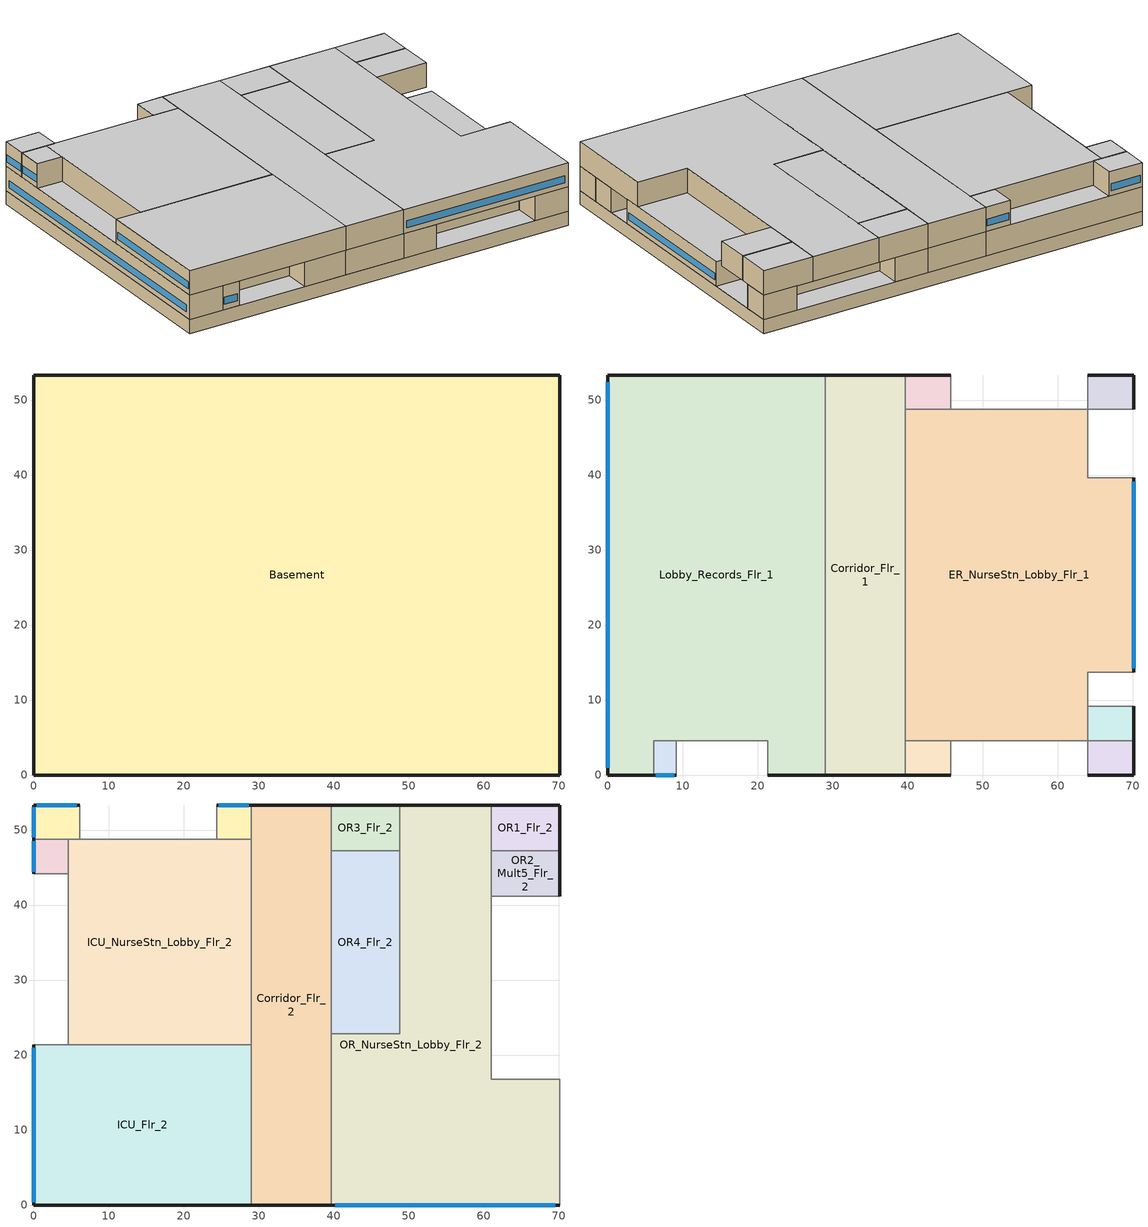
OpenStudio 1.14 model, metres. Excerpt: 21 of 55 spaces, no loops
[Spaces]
Basement
 floor ground (Basement Floor construction): 70.1,53.34 70.1,0 0,0 0,53.34 z-2.44
 wall ground (Basement Wall construction): 70.1,53.34 0,53.34 0,0 70.1,0 70.1,53.34 z-2.44:0
 ceiling adiabatic (Floor Adiabatic construction): 70.1,0 70.1,53.34 0,53.34 0,0 z0
ER_Exam3_Mult4_Flr_1
 floor adiabatic (Floor Adiabatic construction): 70.1,9.14 70.1,4.57 64.01,4.57 64.01,9.14 z0
 wall outside: 70.1,4.57 70.1,9.14 z0:4.27
 wall adiabatic (Wall Adiabatic construction): 70.1,9.14 64.01,9.14 64.01,4.57 z0:4.27
 wall to ER_Trauma1_Flr_1: 64.01,4.57 70.1,4.57 z0:4.27
 ceiling adiabatic (Floor Adiabatic construction): 70.1,4.57 70.1,9.14 64.01,9.14 64.01,4.57 z4.27
Corridor_Flr_1
 floor adiabatic (Floor Adiabatic construction): 39.62,53.34 39.62,0 28.96,0 28.96,53.34 z0
 wall outside: 28.96,0 39.62,0 / 39.62,53.34 28.96,53.34 z0:4.27
 wall to Lobby_Records_Flr_1: 28.96,53.34 28.96,15.24 28.96,0 z0:4.27
 wall adiabatic (Wall Adiabatic construction): 39.62,0 39.62,53.34 z0:4.27
ER_NurseStn_Lobby_Flr_1
 floor adiabatic (Floor Adiabatic construction): 64.01,48.77 64.01,39.62 70.1,39.62 70.1,13.72 64.01,13.72 64.01,4.57 39.62,4.57 39.62,48.77 z0
 wall outside: 70.1,13.72 70.1,39.62 z0:4.27
 wall adiabatic (Wall Adiabatic construction): 70.1,39.62 64.01,39.62 64.01,48.77 39.62,48.77 39.62,4.57 64.01,4.57 64.01,13.72 70.1,13.72 z0:4.27
 window: 70.1,14.2 70.1,39.14 z0.91:2.13
 ceiling adiabatic (Floor Adiabatic construction): 64.01,4.57 64.01,13.72 70.1,13.72 70.1,39.62 64.01,39.62 64.01,48.77 39.62,48.77 39.62,4.57 z4.27
ER_Trauma2_Flr_1
 floor adiabatic (Floor Adiabatic construction): 70.1,53.34 70.1,48.77 64.01,48.77 64.01,53.34 z0
 wall outside: 70.1,48.77 70.1,53.34 64.01,53.34 z0:4.27
 wall adiabatic (Wall Adiabatic construction): 64.01,53.34 64.01,48.77 70.1,48.77 z0:4.27
 ceiling adiabatic (Floor Adiabatic construction): 70.1,48.77 70.1,53.34 64.01,53.34 64.01,48.77 z4.27
ER_Exam1_Mult4_Flr_1
 floor adiabatic (Floor Adiabatic construction): 45.72,4.57 45.72,0 39.62,0 39.62,4.57 z0
 wall outside: 39.62,0 45.72,0 z0:4.27
 wall adiabatic (Wall Adiabatic construction): 45.72,0 45.72,4.57 39.62,4.57 39.62,0 z0:4.27
 ceiling adiabatic (Floor Adiabatic construction): 45.72,0 45.72,4.57 39.62,4.57 39.62,0 z4.27
Lobby_Records_Flr_1
 floor adiabatic (Floor Adiabatic construction): 28.96,53.34 28.96,0 21.34,0 21.34,4.57 6.1,4.57 6.1,0 0,0 0,53.34 z0
 wall outside: 28.96,53.34 0,53.34 0,0 6.1,0 / 21.34,0 28.96,0 z0:4.27
 wall adiabatic (Wall Adiabatic construction): 6.1,4.57 21.34,4.57 21.34,0 z0:4.27
 wall to Office1_Mult4_Flr_1: 6.1,0 6.1,4.57 z0:4.27
 window: 0,52.34 0,1 z0.91:2.13
 ceiling adiabatic (Floor Adiabatic construction): 28.96,0 28.96,53.34 0,53.34 0,0 6.1,0 6.1,4.57 21.34,4.57 21.34,0 z4.27
Office1_Mult4_Flr_1
 floor adiabatic (Floor Adiabatic construction): 9.14,4.57 9.14,0 6.1,0 6.1,4.57 z0
 wall outside: 6.1,0 9.14,0 z0:4.27
 wall adiabatic (Wall Adiabatic construction): 9.14,0 9.14,4.57 6.1,4.57 z0:4.27
 window: 6.41,0 8.84,0 z0.91:2.13
 ceiling adiabatic (Floor Adiabatic construction): 9.14,0 9.14,4.57 6.1,4.57 6.1,0 z4.27
ER_Triage_Mult4_Flr_1
 floor adiabatic (Floor Adiabatic construction): 45.72,53.34 45.72,48.77 39.62,48.77 39.62,53.34 z0
 wall outside: 45.72,53.34 39.62,53.34 z0:4.27
 wall adiabatic (Wall Adiabatic construction): 39.62,53.34 39.62,48.77 45.72,48.77 45.72,53.34 z0:4.27
 ceiling adiabatic (Floor Adiabatic construction): 45.72,48.77 45.72,53.34 39.62,53.34 39.62,48.77 z4.27
ER_Trauma1_Flr_1
 floor adiabatic (Floor Adiabatic construction): 70.1,4.57 70.1,0 64.01,0 64.01,4.57 z0
 wall outside: 64.01,0 70.1,0 70.1,4.57 z0:4.27
 wall adiabatic (Wall Adiabatic construction): 64.01,4.57 64.01,0 z0:4.27
 ceiling adiabatic (Floor Adiabatic construction): 70.1,0 70.1,4.57 64.01,4.57 64.01,0 z4.27
IC_PatRoom2_Flr_2
 floor adiabatic (Floor Adiabatic construction): 6.1,53.34 6.1,48.77 0,48.77 0,53.34 z4.27
 wall outside: 6.1,53.34 0,53.34 0,48.77 z4.27:8.54
 wall adiabatic (Wall Adiabatic construction): 0,48.77 6.1,48.77 6.1,53.34 z4.27:8.54
 window: 5.73,53.34 0.37,53.34 / 0,53.07 0,49.04 z5.18:6.4
 ceiling to PatRoom8_Flr_3: 6.1,48.77 6.1,53.34 0,53.34 0,48.77 z8.54
ICU_Flr_2
 floor adiabatic (Floor Adiabatic construction): 28.96,21.34 28.96,0 0,0 0,21.34 z4.27
 wall outside: 0,21.34 0,0 28.96,0 z4.27:8.54
 wall adiabatic (Wall Adiabatic construction): 28.96,0 28.96,21.34 0,21.34 z4.27:8.54
 window: 0,20.94 0,0.4 z5.18:6.4
 ceiling adiabatic (Floor Adiabatic construction): 28.96,0 28.96,21.34 0,21.34 0,0 z8.54
OR_NurseStn_Lobby_Flr_2
 floor adiabatic (Floor Adiabatic construction): 60.96,53.34 60.96,16.76 70.1,16.76 70.1,0 39.62,0 39.62,22.86 48.77,22.86 48.77,53.34 z4.27
 wall outside: 60.96,53.34 48.77,53.34 / 39.62,0 70.1,0 z4.27:8.54
 wall to OR4_Flr_2: 48.77,22.86 39.62,22.86 z4.27:8.54
 wall adiabatic (Wall Adiabatic construction): 39.62,22.86 39.62,0 / 70.1,0 70.1,16.76 60.96,16.76 60.96,53.34 / 48.77,53.34 48.77,22.86 z4.27:8.54
 window: 40.2,0 69.53,0 z5.18:6.4
 ceiling adiabatic (Floor Adiabatic construction): 70.1,0 70.1,16.76 60.96,16.76 60.96,53.34 48.77,53.34 48.77,22.86 39.62,22.86 39.62,0 z8.54
Corridor_Flr_2
 floor to Corridor_Flr_1: 39.62,53.34 39.62,0 28.96,0 28.96,53.34 z4.27
 wall outside: 28.96,0 39.62,0 / 39.62,53.34 28.96,53.34 z4.27:8.54
 wall adiabatic (Wall Adiabatic construction): 39.62,0 39.62,53.34 / 28.96,53.34 28.96,0 z4.27:8.54
 ceiling adiabatic (Floor Adiabatic construction): 39.62,0 39.62,53.34 28.96,53.34 28.96,0 z8.54
OR2_Mult5_Flr_2
 floor adiabatic (Floor Adiabatic construction): 70.1,47.24 70.1,41.15 60.96,41.15 60.96,47.24 z4.27
 wall outside: 70.1,41.15 70.1,47.24 z4.27:8.54
 wall adiabatic (Wall Adiabatic construction): 60.96,47.24 60.96,41.15 70.1,41.15 z4.27:8.54
 wall to OR1_Flr_2: 70.1,47.24 60.96,47.24 z4.27:8.54
 ceiling adiabatic (Floor Adiabatic construction): 70.1,41.15 70.1,47.24 60.96,47.24 60.96,41.15 z8.54
ICU_NurseStn_Lobby_Flr_2
 floor adiabatic (Floor Adiabatic construction): 28.96,48.77 28.96,21.34 4.57,21.34 4.57,48.77 z4.27
 wall adiabatic (Wall Adiabatic construction): 4.57,48.77 4.57,21.34 28.96,21.34 28.96,48.77 4.57,48.77 z4.27:8.54
 ceiling adiabatic (Floor Adiabatic construction): 28.96,21.34 28.96,48.77 4.57,48.77 4.57,21.34 z8.54
OR3_Flr_2
 floor adiabatic (Floor Adiabatic construction): 48.77,53.34 48.77,47.24 39.62,47.24 39.62,53.34 z4.27
 wall outside: 48.77,53.34 39.62,53.34 z4.27:8.54
 wall to OR4_Flr_2: 39.62,47.24 48.77,47.24 z4.27:8.54
 wall adiabatic (Wall Adiabatic construction): 39.62,53.34 39.62,47.24 / 48.77,47.24 48.77,53.34 z4.27:8.54
 ceiling adiabatic (Floor Adiabatic construction): 48.77,47.24 48.77,53.34 39.62,53.34 39.62,47.24 z8.54
OR4_Flr_2
 floor adiabatic (Floor Adiabatic construction): 48.77,47.24 48.77,22.86 39.62,22.86 39.62,47.24 z4.27
 wall adiabatic (Wall Adiabatic construction): 39.62,47.24 39.62,22.86 / 48.77,22.86 48.77,47.24 z4.27:8.54
 ceiling adiabatic (Floor Adiabatic construction): 48.77,22.86 48.77,47.24 39.62,47.24 39.62,22.86 z8.54
IC_PatRoom3_Mult6_Flr_2
 floor adiabatic (Floor Adiabatic construction): 4.57,48.77 4.57,44.2 0,44.2 0,48.77 z4.27
 wall outside: 0,48.77 0,44.2 z4.27:8.54
 wall adiabatic (Wall Adiabatic construction): 0,44.2 4.57,44.2 4.57,48.77 0,48.77 z4.27:8.54
 window: 0,48.49 0,44.47 z5.18:6.4
 ceiling adiabatic (Floor Adiabatic construction): 4.57,44.2 4.57,48.77 0,48.77 0,44.2 z8.54
OR1_Flr_2
 floor adiabatic (Floor Adiabatic construction): 70.1,53.34 70.1,47.24 60.96,47.24 60.96,53.34 z4.27
 wall outside: 70.1,47.24 70.1,53.34 60.96,53.34 z4.27:8.54
 wall adiabatic (Wall Adiabatic construction): 60.96,53.34 60.96,47.24 z4.27:8.54
 ceiling adiabatic (Floor Adiabatic construction): 70.1,47.24 70.1,53.34 60.96,53.34 60.96,47.24 z8.54
IC_PatRoom1_Mult5_Flr_2
 floor adiabatic (Floor Adiabatic construction): 28.96,53.34 28.96,48.77 24.38,48.77 24.38,53.34 z4.27
 wall outside: 28.96,53.34 24.38,53.34 z4.27:8.54
 wall adiabatic (Wall Adiabatic construction): 24.38,53.34 24.38,48.77 28.96,48.77 28.96,53.34 z4.27:8.54
 window: 28.68,53.34 24.66,53.34 z5.18:6.4
 ceiling adiabatic (Floor Adiabatic construction): 28.96,48.77 28.96,53.34 24.38,53.34 24.38,48.77 z8.54
[ClimateZones]
Climate Zone Institution Name 1=ASHRAE; Climate Zone Document Name 1=ANSI/ASHRAE Standard 169; Climate Zone Document Year 1=2006; Climate Zone Value 1=6B; Climate Zone Institution Name 2=CEC; Climate Zone Document Name 2=California Climate Zone Descriptions; Climate Zone Document Year 2=1995
[Building]
90.1-2013-Hospital-ASHRAE 169-6B created: 2018-06-08 19:49:33 -0700: Default Construction Set=90.1-2013 - Hospital - ASHRAE 169-6B; Standards Building Type=Hospital
[Site]
Helena Regional Airport_MT_USA: Latitude {deg}=46.6; Longitude {deg}=-111.97; Time Zone {hr}=-7; Elevation {m}=1167; Terrain=City
[Site:GroundTemperature:BuildingSurface]
19.527, 19.502, 19.536, 19.598, 20.002, 21.64, 22.225, 22.375, 21.449, 20.121, 19.802, 19.633
[Site:WaterMainsTemperature]
Calculation Method=Correlation; Annual Average Outdoor Air Temperature {C}=7.1; Maximum Difference In Monthly Average Outdoor Air Temperatures {deltaC}=25.5
[SizingPeriod:DesignDay] Barometric Pressure {Pa}=88069; Sky Clearness=0; Rain Indicator=0; Snow Indicator=0; Day of Month=21; Daylight Saving Time Indicator=0; Humidity Indicating Type=Wetbulb; Dry-Bulb Temperature Range Modifier Type=DefaultMultipliers
Name | Maximum Dry-Bulb Temperature {C} | Daily Dry-Bulb Temperature Range {deltaC} | Humidity Indicating Conditions at Maximum Dry-Bulb | Wind Speed {m/s} | Wind Direction {deg} | Month | Day Type | Solar Model Indicator | ASHRAE Taub | ASHRAE Taud
Helena Regional Airport Ann Htg 99.6% Condns DB | -26.3 | 0 | -26.3 | 1.6 | 300 | 12 | WinterDesignDay | ASHRAEClearSky
Helena Regional Airport Ann Clg .4% Condns DB=>MWB | 33.7 | 16.1 | 16.4 | 4.9 | 290 | 7 | SummerDesignDay | ASHRAETau | 0.38 | 2.232
[Material:NoMass] Thermal Absorptance=0.9; Solar Absorptance=0.7
Name | Roughness | Thermal Resistance {m2-K/W} | Visible Absorptance
CP02 CARPET PAD | VeryRough | 0.21648 | 0.8
Nonres_Floor_Insulation | MediumSmooth | 2.88292 | 0.7
Typical Insulation R-17.04 | Smooth | 3.00072 | 0.7
Typical Carpet Pad | Smooth | 0.21648 | 0.8
Typical Insulation R-10.11 | Smooth | 1.78074 | 0.7
Typical Insulation R-30.13 | Smooth | 5.30668 | 0.7
Typical Insulation R-1.15 | Smooth | 0.202509 | 0.7
Typical Insulation R-1.15 1 | Smooth | 0.202527 | 0.7
[Material]
Name | Roughness | Thickness {m} | Conductivity {W/m-K} | Density {kg/m3} | Specific Heat {J/kg-K} | Thermal Absorptance | Solar Absorptance | Visible Absorptance
100mm Normalweight concrete floor | MediumSmooth | 0.1016 | 2.31 | 2322 | 832
G01 13mm gypsum board | Smooth | 0.0127 | 0.16 | 800 | 1090 | 0.9 | 0.7 | 0.5
M10 200mm concrete block basement wall | MediumRough | 0.2032 | 1.326 | 1842 | 912
4 in. Normalweight Concrete Floor | MediumRough | 0.1016 | 2.31 | 2322 | 832 | 0.9 | 0.7 | 0.7
1IN Stucco | Smooth | 0.0253 | 0.6918 | 1858 | 837 | 0.9 | 0.7 | 0.92
8IN CONCRETE HW RefBldg | Rough | 0.2032 | 1.311 | 2240 | 836.8 | 0.9 | 0.7 | 0.7
1/2IN Gypsum | Smooth | 0.0127 | 0.16 | 784.9 | 830 | 0.9 | 0.4 | 0.4
Roof Membrane | VeryRough | 0.0095 | 0.16 | 1121.29 | 1460 | 0.9 | 0.7 | 0.7
Metal Roof Surface; F08 Metal surface | Smooth | 0.0008 | 45.28 | 7824 | 500 | 0.9 | 0.7 | 0.7
8 in. Normalweight Concrete Floor | MediumRough | 0.2032 | 2.31 | 2322 | 832 | 0.9 | 0.7 | 0.7
8 in. Concrete Block Basement Wall | MediumRough | 0.2032 | 1.326 | 1842 | 912 | 0.9 | 0.7 | 0.7
G05 25mm wood | MediumSmooth | 0.0254 | 0.15 | 608 | 1630 | 0.9 | 0.5 | 0.5
Std Wood 6inch | MediumSmooth | 0.15 | 0.12 | 540 | 1210 | 0.9 | 0.7 | 0.7
[Construction]
Floor Adiabatic construction: CP02 CARPET PAD, 100mm Normalweight concrete floor, Nonres_Floor_Insulation
Wall Adiabatic construction; Typical Interior Wall: G01 13mm gypsum board, G01 13mm gypsum board
Basement Wall construction: M10 200mm concrete block basement wall
Basement Floor construction: M10 200mm concrete block basement wall, CP02 CARPET PAD
Typical Insulated Exterior Mass Floor R-19.61: Typical Insulation R-17.04, 4 in. Normalweight Concrete Floor, Typical Carpet Pad
Typical Insulated Exterior Mass Wall R-12.5: 1IN Stucco, 8IN CONCRETE HW RefBldg, Typical Insulation R-10.11, 1/2IN Gypsum
Typical IEAD Roof R-31.25: Roof Membrane, Typical Insulation R-30.13, Metal Roof Surface
Typical Interior Floor: 100mm Normalweight concrete floor, CP02 CARPET PAD
Typical Interior Ceiling: CP02 CARPET PAD, 100mm Normalweight concrete floor
Typical Insulated Carpeted 8in Slab Floor: 8 in. Normalweight Concrete Floor, Typical Carpet Pad
Typical Insulated Basement Mass Wall: 8 in. Concrete Block Basement Wall
U 0.42 SHGC 0.40 Dbl LoE (e2-.1) Tint 6mm/6mm Air: LoE TINT 6MM, AIR 6MM, CLEAR 6MM
Typical Insulated Metal Door R-2.0: F08 Metal surface, Typical Insulation R-1.15
Typical Overhead Door R-2.0: Typical Insulation R-1.15 1
Window_U_0.50_SHGC_0.40_Skylight_Frame_Width_0.430_in: Glass_2052_LayerAvg, Gap_1_W_0_0038, Glass_2027F_LayerAvg
Typical Interior Window: Clear 3mm
Typical Interior Door; Typical Interior Partition: G05 25mm wood
InteriorFurnishings: Std Wood 6inch
[DefaultConstructionSet]
90.1-2013 - Hospital - ASHRAE 169-6B: Default Exterior Surface Constructions=Default Surface Constructions 1; Default Interior Surface Constructions=Default Surface Constructions 2; Default Ground Contact Surface Constructions=Default Surface Constructions 3; Default Exterior SubSurface Constructions=Default Sub Surface Constructions 1; Default Interior SubSurface Constructions=Default Sub Surface Constructions 2; Interior Partition Construction=Typical Interior Partition
[DefaultSurfaceConstructions]
Name | Floor Construction | Wall Construction | Roof Ceiling Construction
Default Surface Constructions 1 | Typical Insulated Exterior Mass Floor R-19.61 | Typical Insulated Exterior Mass Wall R-12.5 | Typical IEAD Roof R-31.25
Default Surface Constructions 2 | Typical Interior Floor | Typical Interior Wall | Typical Interior Ceiling
Default Surface Constructions 3 | Typical Insulated Carpeted 8in Slab Floor | Typical Insulated Basement Mass Wall
[DefaultSubSurfaceConstructions]
Name | Fixed Window Construction | Operable Window Construction | Door Construction | Overhead Door Construction | Skylight Construction | Tubular Daylight Dome Construction | Tubular Daylight Diffuser Construction
Default Sub Surface Constructions 1 | U 0.42 SHGC 0.40 Dbl LoE (e2-.1) Tint 6mm/6mm Air | U 0.42 SHGC 0.40 Dbl LoE (e2-.1) Tint 6mm/6mm Air | Typical Insulated Metal Door R-2.0 | Typical Overhead Door R-2.0 | Window_U_0.50_SHGC_0.40_Skylight_Frame_Width_0.430_in | Typical Interior Window | Typical Interior Window
Default Sub Surface Constructions 2 | Typical Interior Window | Typical Interior Window | Typical Interior Door
[WindowMaterial:Glazing] Optical Data Type=SpectralAverage; Infrared Transmittance at Normal Incidence=0; Dirt Correction Factor for Solar and Visible Transmittance=1; Solar Diffusing=No
Name | Thickness {m} | Solar Transmittance at Normal Incidence | Front Side Solar Reflectance at Normal Incidence | Back Side Solar Reflectance at Normal Incidence | Visible Transmittance at Normal Incidence | Front Side Visible Reflectance at Normal Incidence | Back Side Visible Reflectance at Normal Incidence | Front Side Infrared Hemispherical Emissivity | Back Side Infrared Hemispherical Emissivity | Conductivity {W/m-K}
LoE TINT 6MM | 0.006 | 0.36 | 0.093 | 0.2 | 0.5 | 0.035 | 0.054 | 0.84 | 0.1 | 0.9
CLEAR 6MM | 0.006 | 0.775 | 0.071 | 0.071 | 0.881 | 0.08 | 0.08 | 0.84 | 0.84 | 0.9
Glass_2052_LayerAvg | 0.00837 | 0.507767 | 0.054228 | 0.0544931 | 0.586833 | 0.05805 | 0.058397 | 0.84 | 0.84 | 1
Glass_2027F_LayerAvg | 0.004 | 0.369744 | 0.470069 | 0.340935 | 0.765222 | 0.0546 | 0.073741 | 0.03675 | 0.84 | 1
Clear 3mm | 0.003 | 0.837 | 0.075 | 0.075 | 0.898 | 0.081 | 0.081 | 0.84 | 0.84 | 0.9
[WindowMaterial:Gas] Gas Type=Air
Name | Thickness {m}
AIR 6MM | 0.0063
Gap_1_W_0_0038 | 0.0038
[Space] Part of Total Floor Area=Yes
Name | Space Type | Building Story | Thermal Zone
ER_Exam3_Mult4_Flr_1 | Hospital ER_Exam | Building Story 2 | ER_Exam3_Mult4_Flr_1 ZN
IC_PatRoom2_Flr_2 | Hospital ICU_PatRm | Building Story 3 | IC_PatRoom2_Flr_2 ZN
ER_Trauma1_Flr_1 | Hospital ER_Trauma | Building Story 2 | ER_Trauma1_Flr_1 ZN
Corridor_Flr_1 | Hospital Corridor | Building Story 2 | Corridor_Flr_1 ZN
ER_NurseStn_Lobby_Flr_1 | Hospital ER_NurseStn | Building Story 2 | ER_NurseStn_Lobby_Flr_1 ZN
ICU_Flr_2 | Hospital ICU_Open | Building Story 3 | ICU_Flr_2 ZN
OR_NurseStn_Lobby_Flr_2 | Hospital NurseStn | Building Story 3 | OR_NurseStn_Lobby_Flr_2 ZN
Corridor_Flr_2 | Hospital Corridor | Building Story 3 | Corridor_Flr_2 ZN
ER_Trauma2_Flr_1 | Hospital ER_Trauma | Building Story 2 | ER_Trauma2_Flr_1 ZN
ER_Exam1_Mult4_Flr_1 | Hospital ER_Exam | Building Story 2 | ER_Exam1_Mult4_Flr_1 ZN
IC_PatRoom3_Mult6_Flr_2 | Hospital ICU_PatRm | Building Story 3 | IC_PatRoom3_Mult6_Flr_2 ZN
Lobby_Records_Flr_1 | Hospital Lobby | Building Story 2 | Lobby_Records_Flr_1 ZN
Office1_Mult4_Flr_1 | Hospital HospitalOfficeFlr1 | Building Story 2 | Office1_Mult4_Flr_1 ZN
Basement | Hospital Basement | Building Story 1 | Basement ZN
OR4_Flr_2 | Hospital OR | Building Story 3 | OR4_Flr_2 ZN
OR2_Mult5_Flr_2 | Hospital OR | Building Story 3 | OR2_Mult5_Flr_2 ZN
ICU_NurseStn_Lobby_Flr_2 | Hospital ICU_NurseStn | Building Story 3 | ICU_NurseStn_Lobby_Flr_2 ZN
OR3_Flr_2 | Hospital OR | Building Story 3 | OR3_Flr_2 ZN
OR1_Flr_2 | Hospital OR | Building Story 3 | OR1_Flr_2 ZN
ER_Triage_Mult4_Flr_1 | Hospital ER_Triage | Building Story 2 | ER_Triage_Mult4_Flr_1 ZN
IC_PatRoom1_Mult5_Flr_2 | Hospital ICU_PatRm | Building Story 3 | IC_PatRoom1_Mult5_Flr_2 ZN
[SpaceType] Standards Building Type=Hospital
Name | Default Schedule Set | Design Specification Outdoor Air Object | Standards Space Type
Hospital Corridor | Hospital Corridor Schedule Set | Hospital Corridor Ventilation | Corridor
Hospital ER_Exam | Hospital ER_Exam Schedule Set | Hospital ER_Exam Ventilation | ER_Exam
Hospital ER_NurseStn | Hospital ER_NurseStn Schedule Set | Hospital ER_NurseStn Ventilation | ER_NurseStn
Hospital ER_Trauma | Hospital ER_Trauma Schedule Set | Hospital ER_Trauma Ventilation | ER_Trauma
Hospital ER_Triage | Hospital ER_Triage Schedule Set | Hospital ER_Triage Ventilation | ER_Triage
Hospital ICU_NurseStn | Hospital ICU_NurseStn Schedule Set | Hospital ICU_NurseStn Ventilation | ICU_NurseStn
Hospital ICU_Open | Hospital ICU_Open Schedule Set | Hospital ICU_Open Ventilation | ICU_Open
Hospital ICU_PatRm | Hospital ICU_PatRm Schedule Set | Hospital ICU_PatRm Ventilation | ICU_PatRm
Hospital Lobby | Hospital Lobby Schedule Set | Hospital Lobby Ventilation | Lobby
Hospital NurseStn | Hospital NurseStn Schedule Set | Hospital NurseStn Ventilation | NurseStn
Hospital OR | Hospital OR Schedule Set | Hospital OR Ventilation | OR
Hospital HospitalOfficeFlr1 | Hospital HospitalOfficeFlr1 Schedule Set | Hospital HospitalOfficeFlr1 Ventilation | HospitalOfficeFlr1
Hospital Basement | Hospital Basement Schedule Set | Hospital Basement Ventilation | Basement
[People:Definition] Number of People Calculation Method=People/Area; Fraction Radiant=0.3
Name | People per Space Floor Area {person/m2}
Hospital Basement People Definition | 0.0269098
Hospital Corridor People Definition | 0.0107639
Hospital ER_Exam People Definition; Hospital ER_Trauma People Definition; Hospital ER_Triage People Definition | 0.215278
Hospital ER_NurseStn People Definition; Hospital ICU_NurseStn People Definition; Hospital NurseStn People Definition | 0.0143483
Hospital HospitalOfficeFlr1 People Definition | 0.0752397
Hospital ICU_Open People Definition; Hospital ICU_PatRm People Definition; Hospital OR People Definition | 0.0538196
Hospital Lobby People Definition | 0.014316
[People] Work Efficiency Schedule=Work Efficiency Schedule; Clothing Insulation Schedule=Clothing Schedule; Air Velocity Schedule=Air Velocity Schedule
Name | People Definition | Space or SpaceType
Hospital Basement People | Hospital Basement People Definition | Hospital Basement
Hospital Corridor People | Hospital Corridor People Definition | Hospital Corridor
Hospital ER_Exam People | Hospital ER_Exam People Definition | Hospital ER_Exam
Hospital ER_NurseStn People | Hospital ER_NurseStn People Definition | Hospital ER_NurseStn
Hospital ER_Trauma People | Hospital ER_Trauma People Definition | Hospital ER_Trauma
Hospital ER_Triage People | Hospital ER_Triage People Definition | Hospital ER_Triage
Hospital HospitalOfficeFlr1 People | Hospital HospitalOfficeFlr1 People Definition | Hospital HospitalOfficeFlr1
Hospital ICU_NurseStn People | Hospital ICU_NurseStn People Definition | Hospital ICU_NurseStn
Hospital ICU_Open People | Hospital ICU_Open People Definition | Hospital ICU_Open
Hospital ICU_PatRm People | Hospital ICU_PatRm People Definition | Hospital ICU_PatRm
Hospital Lobby People | Hospital Lobby People Definition | Hospital Lobby
Hospital NurseStn People | Hospital NurseStn People Definition | Hospital NurseStn
Hospital OR People | Hospital OR People Definition | Hospital OR
[Lights:Definition] Design Level Calculation Method=Watts/Area; Fraction Radiant=0.7; Fraction Visible=0.2
Name | Watts per Space Floor Area {W/m2}
Hospital Basement Lights Definition; Hospital HospitalOfficeFlr1 Lights Definition | 8.82641
Hospital Corridor Lights Definition | 10.6563
Hospital ER_Exam Lights Definition; Hospital ER_Trauma Lights Definition; Hospital ER_Triage Lights Definition | 17.8681
Hospital ER_NurseStn Lights Definition | 8.46043
Hospital ICU_NurseStn Lights Definition | 7.64238
Hospital ICU_Open Lights Definition; Hospital ICU_PatRm Lights Definition | 12.3785
Hospital Lobby Lights Definition | 9.77363
Hospital NurseStn Lights Definition | 8.86946
Hospital OR Lights Definition | 26.6945
[Lights] Fraction Replaceable=1
Name | Lights Definition | Space or SpaceType
Hospital Basement Lights | Hospital Basement Lights Definition | Hospital Basement
Hospital Corridor Lights | Hospital Corridor Lights Definition | Hospital Corridor
Hospital ER_Exam Lights | Hospital ER_Exam Lights Definition | Hospital ER_Exam
Hospital ER_NurseStn Lights | Hospital ER_NurseStn Lights Definition | Hospital ER_NurseStn
Hospital ER_Trauma Lights | Hospital ER_Trauma Lights Definition | Hospital ER_Trauma
Hospital ER_Triage Lights | Hospital ER_Triage Lights Definition | Hospital ER_Triage
Hospital HospitalOfficeFlr1 Lights | Hospital HospitalOfficeFlr1 Lights Definition | Hospital HospitalOfficeFlr1
Hospital ICU_NurseStn Lights | Hospital ICU_NurseStn Lights Definition | Hospital ICU_NurseStn
Hospital ICU_Open Lights | Hospital ICU_Open Lights Definition | Hospital ICU_Open
Hospital ICU_PatRm Lights | Hospital ICU_PatRm Lights Definition | Hospital ICU_PatRm
Hospital Lobby Lights | Hospital Lobby Lights Definition | Hospital Lobby
Hospital NurseStn Lights | Hospital NurseStn Lights Definition | Hospital NurseStn
Hospital OR Lights | Hospital OR Lights Definition | Hospital OR
[ElectricEquipment:Definition] Design Level Calculation Method=Watts/Area; Fraction Radiant=0.5
Name | Watts per Space Floor Area {W/m2}
Hospital Basement Elec Equip Definition | 8.07293
Hospital ER_Exam Elec Equip Definition | 16.1459
Hospital ER_NurseStn Elec Equip Definition | 14.6389
Hospital ER_Trauma Elec Equip Definition; Hospital OR Elec Equip Definition | 43.0556
Hospital ER_Triage Elec Equip Definition; Hospital ICU_NurseStn Elec Equip Definition | 21.5278
Hospital HospitalOfficeFlr1 Elec Equip Definition | 11.8403
Hospital ICU_Open Elec Equip Definition; Hospital ICU_PatRm Elec Equip Definition | 32.2917
Hospital Lobby Elec Equip Definition | 1.07639
Hospital NurseStn Elec Equip Definition | 11.1945
[ElectricEquipment]
Name | Electric Equipment Definition | Space or SpaceType
Hospital Basement Elec Equip | Hospital Basement Elec Equip Definition | Hospital Basement
Hospital ER_Exam Elec Equip | Hospital ER_Exam Elec Equip Definition | Hospital ER_Exam
Hospital ER_NurseStn Elec Equip | Hospital ER_NurseStn Elec Equip Definition | Hospital ER_NurseStn
Hospital ER_Trauma Elec Equip | Hospital ER_Trauma Elec Equip Definition | Hospital ER_Trauma
Hospital ER_Triage Elec Equip | Hospital ER_Triage Elec Equip Definition | Hospital ER_Triage
Hospital HospitalOfficeFlr1 Elec Equip | Hospital HospitalOfficeFlr1 Elec Equip Definition | Hospital HospitalOfficeFlr1
Hospital ICU_NurseStn Elec Equip | Hospital ICU_NurseStn Elec Equip Definition | Hospital ICU_NurseStn
Hospital ICU_Open Elec Equip | Hospital ICU_Open Elec Equip Definition | Hospital ICU_Open
Hospital ICU_PatRm Elec Equip | Hospital ICU_PatRm Elec Equip Definition | Hospital ICU_PatRm
Hospital Lobby Elec Equip | Hospital Lobby Elec Equip Definition | Hospital Lobby
Hospital NurseStn Elec Equip | Hospital NurseStn Elec Equip Definition | Hospital NurseStn
Hospital OR Elec Equip | Hospital OR Elec Equip Definition | Hospital OR
[DesignSpecification:OutdoorAir] Outdoor Air Method=Sum; Outdoor Air Flow per Person {m3/s-person}=0; Outdoor Air Flow Rate {m3/s}=0; Outdoor Air Flow Air Changes per Hour {1/hr}=0
Name | Outdoor Air Flow per Floor Area {m3/s-m2}
Hospital Basement Ventilation | 0.000368275
Hospital Corridor Ventilation | 0.0003048
Hospital ER_Exam Ventilation; Hospital ER_Trauma Ventilation; Hospital ER_Triage Ventilation; Hospital ICU_Open Ventilation; Hospital ICU_PatRm Ventilation | 0.00237128
Hospital ER_NurseStn Ventilation; Hospital ICU_NurseStn Ventilation; Hospital NurseStn Ventilation | 0.000338658
Hospital HospitalOfficeFlr1 Ventilation | 0.000482346
Hospital Lobby Ventilation | 0.000338582
Hospital OR Ventilation | 0.00355692
[DefaultScheduleSet] People Activity Level Schedule=Hospital ACTIVITY_SCH; Infiltration Schedule=Hospital INFIL_SCH_PNNL
Name | Number of People Schedule | Lighting Schedule | Electric Equipment Schedule
Hospital Basement Schedule Set | Hospital BLDG_OCC_SCH | Hospital BLDG_LIGHT_OFFICE_BSMT_SCH | Hospital BLDG_EQUIP_SCH
Hospital Corridor Schedule Set | Hospital BLDG_OCC_EXTD_SCH | Hospital BLDG_LIGHT_CORRIDOR_SCH | Hospital BLDG_EQUIP_SCH
Hospital ER_Exam Schedule Set; Hospital ER_Trauma Schedule Set; Hospital ER_Triage Schedule Set; Hospital ICU_NurseStn Schedule Set; Hospital ICU_Open Schedule Set; Hospital ICU_PatRm Schedule Set | Hospital BLDG_OCC_EXTD_SCH | Hospital BLDG_LIGHT_EXTD_SCH | Hospital BLDG_EQUIP_EXTD_SCH
Hospital ER_NurseStn Schedule Set | Hospital BLDG_OCC_EXTD_SCH | Hospital BLDG_LIGHT_NURSEFLR1_SCH | Hospital BLDG_EQUIP_EXTD_SCH
Hospital HospitalOfficeFlr1 Schedule Set | Hospital BLDG_OCC_SCH | Hospital BLDG_LIGHT_OFFICE_SCH | Hospital BLDG_EQUIP_SCH
Hospital Lobby Schedule Set | Hospital BLDG_OCC_SCH | Hospital BLDG_LIGHT_LOBBYFLR1_SCH | Hospital BLDG_EQUIP_SCH
Hospital NurseStn Schedule Set | Hospital BLDG_OCC_EXTD_SCH | Hospital BLDG_LIGHT_NURSEFLR234_SCH | Hospital BLDG_EQUIP_EXTD_SCH
Hospital OR Schedule Set | Hospital BLDG_OCC_SCH | Hospital BLDG_LIGHT_EXTD_SCH | Hospital BLDG_EQUIP_SCH
[ThermostatSetpoint:DualSetpoint] Heating Setpoint Temperature Schedule=Hospital HTGSETP_SCH; Cooling Setpoint Temperature Schedule=Hospital CLGSETP_SCH
Hospital OR Thermostat 1; Hospital Corridor Thermostat 1; Hospital ER_Exam Thermostat 1; Hospital HospitalOfficeFlr1 Thermostat 1; Hospital Corridor Thermostat 2; Hospital OR Thermostat 2; Hospital NurseStn Thermostat 2; Hospital ICU_PatRm Thermostat 1; Hospital OR Thermostat 3; Hospital ER_Exam Thermostat 2; Hospital Basement Thermostat 1; Hospital ICU_PatRm Thermostat 2; Hospital ICU_NurseStn Thermostat 1; Hospital ICU_PatRm Thermostat 3; Hospital ER_Triage Thermostat 1; Hospital ER_Trauma Thermostat 1; Hospital OR Thermostat 4; Hospital ER_Trauma Thermostat 2; Hospital ER_NurseStn Thermostat 1; Hospital ICU_Open Thermostat 1; Hospital Lobby Thermostat 1
[SpaceInfiltration:DesignFlowRate] Schedule=Hospital INFIL_SCH_PNNL; Design Flow Rate Calculation Method=Flow/ExteriorArea; Flow per Exterior Surface Area {m3/s-m2}=0.000569573; Constant Term Coefficient=0; Temperature Term Coefficient=0; Velocity Term Coefficient=0.224; Velocity Squared Term Coefficient=0
Name | Space or SpaceType
Corridor_Flr_1 Infiltration | Corridor_Flr_1
Corridor_Flr_2 Infiltration | Corridor_Flr_2
ER_Exam1_Mult4_Flr_1 Infiltration | ER_Exam1_Mult4_Flr_1
ER_Exam3_Mult4_Flr_1 Infiltration | ER_Exam3_Mult4_Flr_1
ER_NurseStn_Lobby_Flr_1 Infiltration | ER_NurseStn_Lobby_Flr_1
ER_Trauma1_Flr_1 Infiltration | ER_Trauma1_Flr_1
ER_Trauma2_Flr_1 Infiltration | ER_Trauma2_Flr_1
ER_Triage_Mult4_Flr_1 Infiltration | ER_Triage_Mult4_Flr_1
ICU_Flr_2 Infiltration | ICU_Flr_2
IC_PatRoom1_Mult5_Flr_2 Infiltration | IC_PatRoom1_Mult5_Flr_2
IC_PatRoom2_Flr_2 Infiltration | IC_PatRoom2_Flr_2
IC_PatRoom3_Mult6_Flr_2 Infiltration | IC_PatRoom3_Mult6_Flr_2
Lobby_Records_Flr_1 Infiltration | Lobby_Records_Flr_1
Office1_Mult4_Flr_1 Infiltration | Office1_Mult4_Flr_1
OR1_Flr_2 Infiltration | OR1_Flr_2
OR2_Mult5_Flr_2 Infiltration | OR2_Mult5_Flr_2
OR3_Flr_2 Infiltration | OR3_Flr_2
OR_NurseStn_Lobby_Flr_2 Infiltration | OR_NurseStn_Lobby_Flr_2
[InternalMass:Definition]
Internal Mass Definition 1: Construction=InteriorFurnishings; Design Level Calculation Method=SurfaceArea/Area; Surface Area per Space Floor Area=2
[InternalMass] Internal Mass Definition=Internal Mass Definition 1
Name | Space or SpaceType
Basement Mass | Basement
Office1_Mult4_Flr_1 Mass | Office1_Mult4_Flr_1
Lobby_Records_Flr_1 Mass | Lobby_Records_Flr_1
Corridor_Flr_1 Mass | Corridor_Flr_1
ER_NurseStn_Lobby_Flr_1 Mass | ER_NurseStn_Lobby_Flr_1
ICU_NurseStn_Lobby_Flr_2 Mass | ICU_NurseStn_Lobby_Flr_2
Corridor_Flr_2 Mass | Corridor_Flr_2
OR_NurseStn_Lobby_Flr_2 Mass | OR_NurseStn_Lobby_Flr_2
ER_Exam1_Mult4_Flr_1 Mass | ER_Exam1_Mult4_Flr_1
ER_Trauma1_Flr_1 Mass | ER_Trauma1_Flr_1
ER_Exam3_Mult4_Flr_1 Mass | ER_Exam3_Mult4_Flr_1
ER_Trauma2_Flr_1 Mass | ER_Trauma2_Flr_1
ER_Triage_Mult4_Flr_1 Mass | ER_Triage_Mult4_Flr_1
OR1_Flr_2 Mass | OR1_Flr_2
OR2_Mult5_Flr_2 Mass | OR2_Mult5_Flr_2
OR3_Flr_2 Mass | OR3_Flr_2
OR4_Flr_2 Mass | OR4_Flr_2
IC_PatRoom1_Mult5_Flr_2 Mass | IC_PatRoom1_Mult5_Flr_2
IC_PatRoom2_Flr_2 Mass | IC_PatRoom2_Flr_2
IC_PatRoom3_Mult6_Flr_2 Mass | IC_PatRoom3_Mult6_Flr_2
ICU_Flr_2 Mass | ICU_Flr_2
[ThermalZone] Use Ideal Air Loads=No
OR1_Flr_2 ZN: Thermostat=Hospital OR Thermostat 1
Corridor_Flr_1 ZN: Thermostat=Hospital Corridor Thermostat 1
ER_Exam3_Mult4_Flr_1 ZN: Thermostat=Hospital ER_Exam Thermostat 1; Multiplier=4; Humidistat=Zone Control Humidistat 1
Office1_Mult4_Flr_1 ZN: Thermostat=Hospital HospitalOfficeFlr1 Thermostat 1; Multiplier=5
Corridor_Flr_2 ZN: Thermostat=Hospital Corridor Thermostat 2
OR4_Flr_2 ZN: Thermostat=Hospital OR Thermostat 2
OR_NurseStn_Lobby_Flr_2 ZN: Thermostat=Hospital NurseStn Thermostat 2
IC_PatRoom1_Mult5_Flr_2 ZN: Thermostat=Hospital ICU_PatRm Thermostat 1; Multiplier=5
OR3_Flr_2 ZN: Thermostat=Hospital OR Thermostat 3
ER_Exam1_Mult4_Flr_1 ZN: Thermostat=Hospital ER_Exam Thermostat 2; Multiplier=4
Basement ZN: Thermostat=Hospital Basement Thermostat 1
IC_PatRoom2_Flr_2 ZN: Thermostat=Hospital ICU_PatRm Thermostat 2
ICU_NurseStn_Lobby_Flr_2 ZN: Thermostat=Hospital ICU_NurseStn Thermostat 1
IC_PatRoom3_Mult6_Flr_2 ZN: Thermostat=Hospital ICU_PatRm Thermostat 3; Multiplier=6
ER_Triage_Mult4_Flr_1 ZN: Thermostat=Hospital ER_Triage Thermostat 1; Multiplier=4
ER_Trauma2_Flr_1 ZN: Thermostat=Hospital ER_Trauma Thermostat 1
OR2_Mult5_Flr_2 ZN: Thermostat=Hospital OR Thermostat 4; Multiplier=5; Humidistat=Zone Control Humidistat 2
ER_Trauma1_Flr_1 ZN: Thermostat=Hospital ER_Trauma Thermostat 2
ER_NurseStn_Lobby_Flr_1 ZN: Thermostat=Hospital ER_NurseStn Thermostat 1
ICU_Flr_2 ZN: Thermostat=Hospital ICU_Open Thermostat 1; Humidistat=Zone Control Humidistat 3
Lobby_Records_Flr_1 ZN: Thermostat=Hospital Lobby Thermostat 1; Primary Daylighting Control=Lobby_Records_Flr_1 Daylt Sensor 1; Fraction of Zone Controlled by Primary Daylighting Control=0.0771811; Secondary Daylighting Control=Lobby_Records_Flr_1 Daylt Sensor 2; Fraction of Zone Controlled by Secondary Daylighting Control=0.0771811
[ZoneControl:Humidistat] Humidifying Relative Humidity Setpoint Schedule=Hospital MinRelHumSetSch; Dehumidifying Relative Humidity Setpoint Schedule=Hospital MaxRelHumSetSch
Zone Control Humidistat 1; Zone Control Humidistat 2; Zone Control Humidistat 3
[Exterior:Lights:Definition]
Name | Design Level {W}
NonDimming Exterior Lights Def | 13088
Fuel equipment 1 Def | 162963
Fuel equipment 2 Def | 501
[Exterior:Lights]
Name | Exterior Lights Definition | Schedule | Control Option
NonDimming Exterior Lights Def | NonDimming Exterior Lights Def | Hospital Exterior_Lgt_ALWAYS_ON | AstronomicalClock
Fuel equipment 1 | Fuel equipment 1 Def | Hospital BLDG_ELEVATORS | ScheduleNameOnly
Fuel equipment 2 | Fuel equipment 2 Def | Hospital ELEV_LIGHT_FAN_SCH_ADD_DF | ScheduleNameOnly
[BuildingStory]
Name | Nominal Z Coordinate {m}
Building Story 1 | -2.439
Building Story 2 | 0
Building Story 3 | 4.2683
[Daylighting:Control] Space=Lobby_Records_Flr_1; Position Y-Coordinate {m}=26.67; Position Z-Coordinate {m}=0.762; Illuminance Setpoint {lux}=375; Lighting Control Type=Stepped; Minimum Input Power Fraction for Continuous Dimming Control=0.3; Minimum Light Output Fraction for Continuous Dimming Control=0.2; Number of Stepped Control Steps=3; Probability Lighting will be Reset When Needed in Manual Stepped Control=1; Maximum Allowable Discomfort Glare Index=22
Name | Position X-Coordinate {m}
Lobby_Records_Flr_1 Daylt Sensor 1 | 1.40844
Lobby_Records_Flr_1 Daylt Sensor 2 | 2.83822
[Schedule:Ruleset]
Name | Default Day Schedule | Summer Design Day Schedule | Winter Design Day Schedule
Clothing Schedule | Clothing Schedule Default Winter Clothes
Air Velocity Schedule | Air Velocity Schedule Default
Work Efficiency Schedule | Work Efficiency Schedule Default
Hospital BLDG_OCC_SCH | Hospital BLDG_OCC_SCH Default | Hospital BLDG_OCC_SCH Summer Design Day | Hospital BLDG_OCC_SCH Winter Design Day
Hospital ACTIVITY_SCH | Hospital ACTIVITY_SCH Default | Hospital ACTIVITY_SCH Summer Design Day | Hospital ACTIVITY_SCH Winter Design Day
Hospital BLDG_LIGHT_OFFICE_BSMT_SCH | Hospital BLDG_LIGHT_OFFICE_BSMT_SCH Default | Hospital BLDG_LIGHT_OFFICE_BSMT_SCH Summer Design Day | Hospital BLDG_LIGHT_OFFICE_BSMT_SCH Winter Design Day
Hospital BLDG_EQUIP_SCH | Hospital BLDG_EQUIP_SCH Default | Hospital BLDG_EQUIP_SCH Summer Design Day | Hospital BLDG_EQUIP_SCH Winter Design Day
Hospital INFIL_SCH_PNNL | Hospital INFIL_SCH_PNNL Default | Hospital INFIL_SCH_PNNL Summer Design Day | Hospital INFIL_SCH_PNNL Winter Design Day
Hospital HTGSETP_SCH | Hospital HTGSETP_SCH Default | Hospital HTGSETP_SCH Summer Design Day | Hospital HTGSETP_SCH Winter Design Day
Hospital CLGSETP_SCH | Hospital CLGSETP_SCH Default | Hospital CLGSETP_SCH Summer Design Day | Hospital CLGSETP_SCH Winter Design Day
Hospital BLDG_OCC_EXTD_SCH | Hospital BLDG_OCC_EXTD_SCH Default | Hospital BLDG_OCC_EXTD_SCH Summer Design Day | Hospital BLDG_OCC_EXTD_SCH Winter Design Day
Hospital BLDG_LIGHT_CORRIDOR_SCH | Hospital BLDG_LIGHT_CORRIDOR_SCH Default | Hospital BLDG_LIGHT_CORRIDOR_SCH Summer Design Day | Hospital BLDG_LIGHT_CORRIDOR_SCH Winter Design Day
Hospital BLDG_EQUIP_EXTD_SCH | Hospital BLDG_EQUIP_EXTD_SCH Default | Hospital BLDG_EQUIP_EXTD_SCH Summer Design Day | Hospital BLDG_EQUIP_EXTD_SCH Winter Design Day
Hospital BLDG_LIGHT_EXTD_SCH | Hospital BLDG_LIGHT_EXTD_SCH Default | Hospital BLDG_LIGHT_EXTD_SCH Summer Design Day | Hospital BLDG_LIGHT_EXTD_SCH Winter Design Day
Hospital BLDG_LIGHT_NURSEFLR1_SCH | Hospital BLDG_LIGHT_NURSEFLR1_SCH Default | Hospital BLDG_LIGHT_NURSEFLR1_SCH Summer Design Day | Hospital BLDG_LIGHT_NURSEFLR1_SCH Winter Design Day
Hospital BLDG_LIGHT_OFFICE_SCH | Hospital BLDG_LIGHT_OFFICE_SCH Default | Hospital BLDG_LIGHT_OFFICE_SCH Summer Design Day | Hospital BLDG_LIGHT_OFFICE_SCH Winter Design Day
Hospital BLDG_LIGHT_LOBBYFLR1_SCH | Hospital BLDG_LIGHT_LOBBYFLR1_SCH Default | Hospital BLDG_LIGHT_LOBBYFLR1_SCH Summer Design Day | Hospital BLDG_LIGHT_LOBBYFLR1_SCH Winter Design Day
Hospital BLDG_LIGHT_NURSEFLR234_SCH | Hospital BLDG_LIGHT_NURSEFLR234_SCH Default | Hospital BLDG_LIGHT_NURSEFLR234_SCH Summer Design Day | Hospital BLDG_LIGHT_NURSEFLR234_SCH Winter Design Day
Hospital MinRelHumSetSch | Hospital MinRelHumSetSch Default | Hospital MinRelHumSetSch Summer Design Day | Hospital MinRelHumSetSch Winter Design Day
Hospital MaxRelHumSetSch | Hospital MaxRelHumSetSch Default | Hospital MaxRelHumSetSch Summer Design Day | Hospital MaxRelHumSetSch Winter Design Day
Hospital Exterior_Lgt_ALWAYS_ON | Hospital Exterior_Lgt_ALWAYS_ON Default | Hospital Exterior_Lgt_ALWAYS_ON Summer Design Day | Hospital Exterior_Lgt_ALWAYS_ON Winter Design Day
Hospital BLDG_ELEVATORS | Hospital BLDG_ELEVATORS Default | Hospital BLDG_ELEVATORS Summer Design Day | Hospital BLDG_ELEVATORS Winter Design Day
Hospital ELEV_LIGHT_FAN_SCH_ADD_DF | Hospital ELEV_LIGHT_FAN_SCH_ADD_DF Default | Hospital ELEV_LIGHT_FAN_SCH_ADD_DF Summer Design Day | Hospital ELEV_LIGHT_FAN_SCH_ADD_DF Winter Design Day
[Schedule:Day]
Clothing Schedule Default Winter Clothes; Hospital BLDG_OCC_SCH Summer Design Day; Hospital BLDG_LIGHT_OFFICE_BSMT_SCH Summer Design Day; Hospital BLDG_EQUIP_SCH Summer Design Day; Hospital BLDG_OCC_EXTD_SCH Summer Design Day; Hospital BLDG_LIGHT_CORRIDOR_SCH Summer Design Day; Hospital BLDG_EQUIP_EXTD_SCH Summer Design Day; Hospital BLDG_LIGHT_EXTD_SCH Summer Design Day; Hospital BLDG_LIGHT_NURSEFLR1_SCH Summer Design Day; Hospital BLDG_LIGHT_OFFICE_SCH Summer Design Day; Hospital BLDG_LIGHT_LOBBYFLR1_SCH Summer Design Day; Hospital BLDG_LIGHT_NURSEFLR234_SCH Summer Design Day; Hospital Exterior_Lgt_ALWAYS_ON Default; Hospital Exterior_Lgt_ALWAYS_ON Winter Design Day; Hospital Exterior_Lgt_ALWAYS_ON Summer Design Day; Hospital BLDG_ELEVATORS Summer Design Day; Hospital ELEV_LIGHT_FAN_SCH_ADD_DF Summer Design Day: 24, 0, 1
Clothing Schedule Summer Clothes: 24, 0, 0.5
Air Velocity Schedule Default; Hospital BLDG_ELEVATORS Winter Design Day; Hospital ELEV_LIGHT_FAN_SCH_ADD_DF Winter Design Day: 24, 0, 0.2
Work Efficiency Schedule Default; Hospital BLDG_OCC_SCH Winter Design Day; Hospital BLDG_LIGHT_OFFICE_BSMT_SCH Winter Design Day; Hospital BLDG_EQUIP_SCH Winter Design Day; Hospital BLDG_OCC_EXTD_SCH Winter Design Day; Hospital BLDG_LIGHT_CORRIDOR_SCH Winter Design Day; Hospital BLDG_EQUIP_EXTD_SCH Winter Design Day; Hospital BLDG_LIGHT_EXTD_SCH Winter Design Day; Hospital BLDG_LIGHT_NURSEFLR1_SCH Winter Design Day; Hospital BLDG_LIGHT_OFFICE_SCH Winter Design Day; Hospital BLDG_LIGHT_LOBBYFLR1_SCH Winter Design Day; Hospital BLDG_LIGHT_NURSEFLR234_SCH Winter Design Day: 24, 0, 0
Hospital BLDG_OCC_SCH Default: 8, 0, 0, 16, 0, 0.05, 24, 0, 0
Hospital BLDG_OCC_SCH Sat Day: 7, 0, 0, 8, 0, 0.1, 9, 0, 0.3, 17, 0, 0.4, 19, 0, 0.1, 24, 0, 0
Hospital BLDG_OCC_SCH Wkdy Day: 7, 0, 0, 8, 0, 0.1, 9, 0, 0.5, 17, 0, 0.8, 18, 0, 0.5, 20, 0, 0.3, 22, 0, 0.2, 24, 0, 0
Hospital ACTIVITY_SCH Default; Hospital ACTIVITY_SCH Winter Design Day; Hospital ACTIVITY_SCH Summer Design Day: 24, 0, 120
Hospital BLDG_LIGHT_OFFICE_BSMT_SCH Default; Hospital BLDG_LIGHT_OFFICE_SCH Default; Hospital BLDG_LIGHT_LOBBYFLR1_SCH Default: 8, 0, 0.05, 16, 0, 0.1, 24, 0, 0.05
Hospital BLDG_LIGHT_OFFICE_BSMT_SCH Sat Day; Hospital BLDG_LIGHT_OFFICE_SCH Sat Day; Hospital BLDG_LIGHT_LOBBYFLR1_SCH Sat Day: 7, 0, 0.1, 8, 0, 0.2, 18, 0, 0.4, 24, 0, 0.1
Hospital BLDG_LIGHT_OFFICE_BSMT_SCH Wkdy Day; Hospital BLDG_LIGHT_OFFICE_SCH Wkdy Day; Hospital BLDG_LIGHT_LOBBYFLR1_SCH Wkdy Day: 7, 0, 0.1, 8, 0, 0.5, 16, 0, 0.9, 23, 0, 0.3, 24, 0, 0.1
Hospital BLDG_EQUIP_SCH Default: 8, 0, 0.261951, 16, 0, 0.349268, 24, 0, 0.261951
Hospital BLDG_EQUIP_SCH Sat Day: 7, 0, 0.349268, 8, 0, 0.487001, 18, 0, 0.633101, 24, 0, 0.349268
Hospital BLDG_EQUIP_SCH Wkdy Day: 7, 0, 0.349268, 8, 0, 0.681801, 16, 0, 0.876602, 22, 0, 0.584401, 23, 0, 0.523902, 24, 0, 0.349268
Hospital INFIL_SCH_PNNL Default; Hospital INFIL_SCH_PNNL Winter Design Day; Hospital INFIL_SCH_PNNL Summer Design Day; Hospital INFIL_SCH_PNNL Default|WntrDsn|SmrDsn|Sat|Wkdy Day: 24, 0, 0.25
Hospital HTGSETP_SCH Default; Hospital HTGSETP_SCH Winter Design Day; Hospital HTGSETP_SCH Summer Design Day: 24, 0, 21
Hospital CLGSETP_SCH Default; Hospital CLGSETP_SCH Winter Design Day; Hospital CLGSETP_SCH Summer Design Day: 24, 0, 24
Hospital BLDG_OCC_EXTD_SCH Default; Hospital BLDG_EQUIP_EXTD_SCH Default: 8, 0, 0.4, 16, 0, 0.6, 24, 0, 0.4
Hospital BLDG_OCC_EXTD_SCH Sat Day: 7, 0, 0.4, 8, 0, 0.5, 17, 0, 0.6, 19, 0, 0.5, 24, 0, 0.4
Hospital BLDG_OCC_EXTD_SCH Wkdy Day: 7, 0, 0.4, 8, 0, 0.5, 9, 0, 0.6, 17, 0, 0.8, 18, 0, 0.6, 20, 0, 0.5, 24, 0, 0.4
Hospital BLDG_LIGHT_CORRIDOR_SCH Default; Hospital BLDG_LIGHT_EXTD_SCH Default; Hospital BLDG_LIGHT_NURSEFLR1_SCH Default; Hospital BLDG_LIGHT_NURSEFLR234_SCH Default: 8, 0, 0.5, 16, 0, 0.7, 24, 0, 0.5
Hospital BLDG_LIGHT_CORRIDOR_SCH Sat Day; Hospital BLDG_LIGHT_EXTD_SCH Sat Day; Hospital BLDG_LIGHT_NURSEFLR1_SCH Sat Day; Hospital BLDG_LIGHT_NURSEFLR234_SCH Sat Day: 8, 0, 0.5, 18, 0, 0.8, 24, 0, 0.5
Hospital BLDG_LIGHT_CORRIDOR_SCH Wkdy Day; Hospital BLDG_LIGHT_EXTD_SCH Wkdy Day; Hospital BLDG_LIGHT_NURSEFLR1_SCH Wkdy Day; Hospital BLDG_LIGHT_NURSEFLR234_SCH Wkdy Day: 8, 0, 0.5, 16, 0, 0.9, 24, 0, 0.5
Hospital BLDG_EQUIP_EXTD_SCH Sat Day: 7, 0, 0.4, 8, 0, 0.5, 18, 0, 0.65, 24, 0, 0.4
Hospital BLDG_EQUIP_EXTD_SCH Wkdy Day: 7, 0, 0.4, 8, 0, 0.7, 16, 0, 0.9, 23, 0, 0.6, 24, 0, 0.4
Hospital MinRelHumSetSch Default; Hospital MinRelHumSetSch Winter Design Day; Hospital MinRelHumSetSch Summer Design Day: 24, 0, 40
Hospital MaxRelHumSetSch Default; Hospital MaxRelHumSetSch Winter Design Day; Hospital MaxRelHumSetSch Summer Design Day: 24, 0, 60
Hospital BLDG_ELEVATORS Default; Hospital ELEV_LIGHT_FAN_SCH_ADD_DF Default: 8, 0, 0.2, 16, 0, 0.4, 24, 0, 0.2
Hospital BLDG_ELEVATORS Sat Day; Hospital ELEV_LIGHT_FAN_SCH_ADD_DF Sat Day: 7, 0, 0.2, 8, 0, 0.4, 9, 0, 0.46, 12, 0, 0.7, 17, 0, 0.51, 18, 0, 0.25, 24, 0, 0.2
Hospital BLDG_ELEVATORS Wkdy Day: 7, 0, 0.2, 8, 0, 0.5, 9, 0, 0.75, 12, 0, 1, 13, 0, 0.75, 18, 0, 1, 21, 0, 0.52, 22, 0, 0.28, 24, 0, 0.2
Hospital ELEV_LIGHT_FAN_SCH_ADD_DF Wkdy Day: 7, 0, 0.2, 8, 0, 0.5, 18, 0, 1, 21, 0, 0.52, 22, 0, 0.28, 24, 0, 0.2
[Schedule:Rule] Date Specification Type=DateRange; Start Day=1
Name | Schedule Ruleset | Rule Order | Day Schedule | Start Month | End Month | End Day | Apply Saturday | Apply Monday | Apply Tuesday | Apply Wednesday | Apply Thursday | Apply Friday
Schedule Rule 1 | Clothing Schedule | 0 | Clothing Schedule Summer Clothes | 5 | 9 | 30
Schedule Rule 2 | Hospital BLDG_OCC_SCH | 1 | Hospital BLDG_OCC_SCH Sat Day | 1 | 12 | 31 | Yes
Schedule Rule 3 | Hospital BLDG_OCC_SCH | 0 | Hospital BLDG_OCC_SCH Wkdy Day | 1 | 12 | 31 |  | Yes | Yes | Yes | Yes | Yes
Schedule Rule 4 | Hospital BLDG_LIGHT_OFFICE_BSMT_SCH | 1 | Hospital BLDG_LIGHT_OFFICE_BSMT_SCH Sat Day | 1 | 12 | 31 | Yes
Schedule Rule 5 | Hospital BLDG_LIGHT_OFFICE_BSMT_SCH | 0 | Hospital BLDG_LIGHT_OFFICE_BSMT_SCH Wkdy Day | 1 | 12 | 31 |  | Yes | Yes | Yes | Yes | Yes
Schedule Rule 6 | Hospital BLDG_EQUIP_SCH | 1 | Hospital BLDG_EQUIP_SCH Sat Day | 1 | 12 | 31 | Yes
Schedule Rule 7 | Hospital BLDG_EQUIP_SCH | 0 | Hospital BLDG_EQUIP_SCH Wkdy Day | 1 | 12 | 31 |  | Yes | Yes | Yes | Yes | Yes
Schedule Rule 8 | Hospital INFIL_SCH_PNNL | 0 | Hospital INFIL_SCH_PNNL Default|WntrDsn|SmrDsn|Sat|Wkdy Day | 1 | 12 | 31 | Yes | Yes | Yes | Yes | Yes | Yes
Schedule Rule 9 | Hospital BLDG_OCC_EXTD_SCH | 1 | Hospital BLDG_OCC_EXTD_SCH Sat Day | 1 | 12 | 31 | Yes
Schedule Rule 10 | Hospital BLDG_OCC_EXTD_SCH | 0 | Hospital BLDG_OCC_EXTD_SCH Wkdy Day | 1 | 12 | 31 |  | Yes | Yes | Yes | Yes | Yes
Schedule Rule 11 | Hospital BLDG_LIGHT_CORRIDOR_SCH | 1 | Hospital BLDG_LIGHT_CORRIDOR_SCH Sat Day | 1 | 12 | 31 | Yes
Schedule Rule 12 | Hospital BLDG_LIGHT_CORRIDOR_SCH | 0 | Hospital BLDG_LIGHT_CORRIDOR_SCH Wkdy Day | 1 | 12 | 31 |  | Yes | Yes | Yes | Yes | Yes
Schedule Rule 15 | Hospital BLDG_EQUIP_EXTD_SCH | 1 | Hospital BLDG_EQUIP_EXTD_SCH Sat Day | 1 | 12 | 31 | Yes
Schedule Rule 16 | Hospital BLDG_EQUIP_EXTD_SCH | 0 | Hospital BLDG_EQUIP_EXTD_SCH Wkdy Day | 1 | 12 | 31 |  | Yes | Yes | Yes | Yes | Yes
Schedule Rule 17 | Hospital BLDG_LIGHT_EXTD_SCH | 1 | Hospital BLDG_LIGHT_EXTD_SCH Sat Day | 1 | 12 | 31 | Yes
Schedule Rule 18 | Hospital BLDG_LIGHT_EXTD_SCH | 0 | Hospital BLDG_LIGHT_EXTD_SCH Wkdy Day | 1 | 12 | 31 |  | Yes | Yes | Yes | Yes | Yes
Schedule Rule 19 | Hospital BLDG_LIGHT_NURSEFLR1_SCH | 1 | Hospital BLDG_LIGHT_NURSEFLR1_SCH Sat Day | 1 | 12 | 31 | Yes
Schedule Rule 20 | Hospital BLDG_LIGHT_NURSEFLR1_SCH | 0 | Hospital BLDG_LIGHT_NURSEFLR1_SCH Wkdy Day | 1 | 12 | 31 |  | Yes | Yes | Yes | Yes | Yes
Schedule Rule 21 | Hospital BLDG_LIGHT_OFFICE_SCH | 1 | Hospital BLDG_LIGHT_OFFICE_SCH Sat Day | 1 | 12 | 31 | Yes
Schedule Rule 22 | Hospital BLDG_LIGHT_OFFICE_SCH | 0 | Hospital BLDG_LIGHT_OFFICE_SCH Wkdy Day | 1 | 12 | 31 |  | Yes | Yes | Yes | Yes | Yes
Schedule Rule 23 | Hospital BLDG_LIGHT_LOBBYFLR1_SCH | 1 | Hospital BLDG_LIGHT_LOBBYFLR1_SCH Sat Day | 1 | 12 | 31 | Yes
Schedule Rule 24 | Hospital BLDG_LIGHT_LOBBYFLR1_SCH | 0 | Hospital BLDG_LIGHT_LOBBYFLR1_SCH Wkdy Day | 1 | 12 | 31 |  | Yes | Yes | Yes | Yes | Yes
Schedule Rule 25 | Hospital BLDG_LIGHT_NURSEFLR234_SCH | 1 | Hospital BLDG_LIGHT_NURSEFLR234_SCH Sat Day | 1 | 12 | 31 | Yes
Schedule Rule 26 | Hospital BLDG_LIGHT_NURSEFLR234_SCH | 0 | Hospital BLDG_LIGHT_NURSEFLR234_SCH Wkdy Day | 1 | 12 | 31 |  | Yes | Yes | Yes | Yes | Yes
Schedule Rule 35 | Hospital BLDG_ELEVATORS | 1 | Hospital BLDG_ELEVATORS Sat Day | 1 | 12 | 31 | Yes
Schedule Rule 36 | Hospital BLDG_ELEVATORS | 0 | Hospital BLDG_ELEVATORS Wkdy Day | 1 | 12 | 31 |  | Yes | Yes | Yes | Yes | Yes
Schedule Rule 37 | Hospital ELEV_LIGHT_FAN_SCH_ADD_DF | 1 | Hospital ELEV_LIGHT_FAN_SCH_ADD_DF Sat Day | 1 | 12 | 31 | Yes
Schedule Rule 38 | Hospital ELEV_LIGHT_FAN_SCH_ADD_DF | 0 | Hospital ELEV_LIGHT_FAN_SCH_ADD_DF Wkdy Day | 1 | 12 | 31 |  | Yes | Yes | Yes | Yes | Yes
